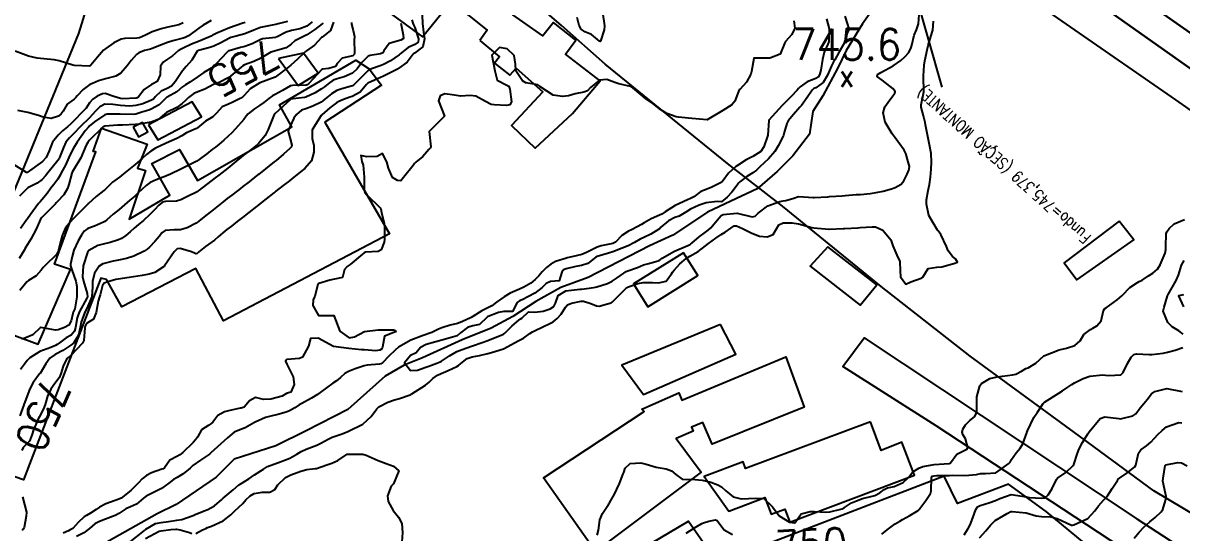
# Model space of a CAD drawing. Header units: metres. Extents: x 318500 to 325275, y 7408834 to 7428799.
# Drawn here: x 322217.8 to 322367.8, y 7422023 to 7422089 of the extents above; entities that cross this region are included whole.
import ezdxf
from ezdxf.enums import TextEntityAlignment as Align

# ---------------------------------------------------------------- set-up
doc = ezdxf.new("R2010")
doc.units = ezdxf.units.M
doc.header["$MEASUREMENT"] = 0
doc.linetypes.add('CONTINUO', pattern=[0])
for name, color, linetype in [('Cotas', 45, 'Continuous'), ('Curvas de Nivel 1m', 11, 'Continuous'), ('Curvas de Nivel 5m', 15, 'Continuous'), ('Divisas', 45, 'Continuous'), ('Edificações', 30, 'Continuous'), ('Hidrografia', 140, 'Continuous'), ('Linha Férrea', 20, 'Continuous'), ('Pontos Cotados', 45, 'Continuous'), ('TEXTO', 45, 'Continuous'), ('Vias Primárias', 230, 'Continuous')]:
    doc.layers.add(name, color=color, linetype=linetype)
doc.styles.add('ROMANS', font='romans', dxfattribs={"height": 0.2})
doc.styles.add('Style-STANDARD', font='STANDARD.shx')

# ---------------------------------------------------------------- blocks, each defined once
blk = doc.blocks.new('ELVTXT_98')
at = {"layer": 'Pontos Cotados', "linetype": 'Continuous', "style": 'Style-STANDARD'}
for s, height, p in [('745.6', 4, (0, 4)), ('x', 3, (0, 0))]:
    blk.add_text(s, height=height, dxfattribs=at).set_placement(p, align=Align.MIDDLE_CENTER)

msp = doc.modelspace()

# ---------------------------------------------------------------- linework, layer by layer
at = {"layer": 'Curvas de Nivel 1m', "flags": 128}
for points, elevation in [([(322246.51, 7422089.06), (322246.22, 7422088.98), (322244.5, 7422088.4), (322242.87, 7422087.69), (322242.49, 7422087.53), (322242.35, 7422087.46), (322242.12, 7422087.32), (322241, 7422086.82), (322240.48, 7422086.63), (322239.57, 7422086.25), (322238.47, 7422085.74), (322238.21, 7422085.63), (322237.83, 7422085.38), (322237.1, 7422084.74), (322236.44, 7422084.3), (322235.89, 7422083.95), (322235.56, 7422083.41), (322235.52, 7422082.31), (322235.1, 7422081.41), (322234.65, 7422081.18), (322234.4, 7422081.06), (322233.44, 7422080.39), (322232.7, 7422079.45), (322232.51, 7422079.31), (322232.38, 7422079.28), (322230.65, 7422079.2), (322230.38, 7422079.23), (322229.51, 7422079.49), (322228.39, 7422079.89), (322228.04, 7422079.85), (322227.34, 7422079.52), (322226.77, 7422079.13), (322226.37, 7422078.66), (322225.91, 7422077.99), (322225.51, 7422077.54), (322224.34, 7422076.34), (322223.96, 7422075.94), (322223.52, 7422075.57), (322222.88, 7422075.02), (322222.31, 7422074.46), (322221.58, 7422073.59), (322221.13, 7422072.44), (322220.74, 7422071.6), (322220.26, 7422071.06), (322218.28, 7422069.64), (322218.26, 7422069.63), (322218.19, 7422069.64), (322216.26, 7422070.84)], 758), ([(322242.1, 7422089.32), (322241.1, 7422088.74), (322240.5, 7422088.33), (322239.16, 7422087.36), (322238.73, 7422087.12), (322238.49, 7422087.04), (322237.16, 7422086.71), (322236.48, 7422086.47), (322235.7, 7422086.18), (322234.46, 7422085.7), (322234.26, 7422085.63), (322233.47, 7422085.43), (322232.74, 7422085.16), (322232.45, 7422084.93), (322231.76, 7422084.14), (322231.25, 7422083.47), (322230.42, 7422082.52), (322229.77, 7422082.13), (322228.41, 7422081.78), (322227.53, 7422081.51), (322226.74, 7422081.19), (322226.4, 7422081.02), (322225.54, 7422080.4), (322224.75, 7422079.55), (322224.59, 7422079.35), (322224.37, 7422079.16), (322223.46, 7422078.48), (322222.94, 7422077.57), (322222.7, 7422077.22), (322222.34, 7422076.93), (322221.38, 7422076.64), (322220.34, 7422076.82), (322219.77, 7422077.04), (322218.35, 7422077.43), (322217.06, 7422077.65)], 759), ([(322252.01, 7422089.19), (322250.81, 7422088.9), (322250.51, 7422088.83), (322250.01, 7422088.72), (322248.5, 7422088.41), (322247.66, 7422088.09), (322246.49, 7422087.6), (322245.36, 7422087.28), (322244.65, 7422087.12), (322244.49, 7422087.05), (322243.35, 7422086.44), (322242.47, 7422086.02), (322241.96, 7422085.84), (322240.46, 7422085.43), (322240.39, 7422085.41), (322240.31, 7422085.34), (322239.6, 7422084.2), (322238.88, 7422083.36), (322238.42, 7422082.82), (322237.45, 7422081.38), (322236.96, 7422080.83), (322236.4, 7422080.54), (322235.62, 7422080.18), (322234.88, 7422079.42), (322234.63, 7422079.16), (322234.37, 7422079.01), (322233.26, 7422078.55), (322232.36, 7422078.31), (322231.59, 7422078.24), (322230.36, 7422078.31), (322229.4, 7422078.45), (322228.36, 7422078.47), (322227.71, 7422078.16), (322227.11, 7422077.52), (322226.34, 7422076.73), (322225.16, 7422075.55), (322224.32, 7422074.68), (322223.75, 7422074.13), (322223.31, 7422073.57), (322222.97, 7422072.89), (322222.48, 7422071.58), (322222.42, 7422071.43), (322222.27, 7422071.21), (322220.98, 7422069.6), (322220.66, 7422069.19), (322220.24, 7422068.73), (322219.59, 7422068.26), (322218.36, 7422067.64), (322218.27, 7422067.58), (322218.22, 7422067.54), (322217.28, 7422066.58)], 757), ([(322257.96, 7422089.12), (322257.58, 7422088.04), (322256.49, 7422087.18), (322256.42, 7422087.13), (322255.48, 7422086.14), (322254.46, 7422085.4), (322254.32, 7422085.3), (322254.17, 7422085.16), (322253.31, 7422084.3), (322252.44, 7422083.55), (322252.23, 7422083.39), (322252.02, 7422083.19), (322250.42, 7422081.98), (322248.41, 7422081.24), (322247.18, 7422080.47), (322246.39, 7422079.63), (322246.21, 7422079.43), (322245.96, 7422079.27), (322244.92, 7422078.73), (322244.37, 7422078.49), (322243.53, 7422078.14), (322242.79, 7422077.31), (322242.35, 7422076.87), (322241.4, 7422076.27), (322240.33, 7422075.42), (322240.2, 7422075.34), (322238.92, 7422074.77), (322238.32, 7422074.41), (322237.66, 7422074.03), (322236.3, 7422073.44), (322236.27, 7422073.43), (322236.19, 7422073.4), (322234.92, 7422072.79), (322234.28, 7422072.42), (322233.72, 7422071.99), (322233.16, 7422071.44), (322232.26, 7422070.66), (322230.78, 7422069.47), (322230.49, 7422069.23), (322230.24, 7422069.05), (322229.33, 7422068.39), (322228.44, 7422067.5), (322228.33, 7422067.39), (322228.22, 7422067.3), (322227.2, 7422066.52), (322226.19, 7422065.59), (322226.16, 7422065.56), (322226.14, 7422065.53), (322224.17, 7422063.56), (322223.27, 7422062.45), (322222.88, 7422061.57), (322222.7, 7422061.01), (322222.34, 7422059.58), (322222.29, 7422059.39), (322222.1, 7422059), (322220.63, 7422057.6), (322220.36, 7422057.33), (322220.08, 7422056.98), (322219.43, 7422056.26), (322218.47, 7422055.63), (322218.24, 7422055.46), (322218.05, 7422055.26), (322217.32, 7422054.37)], 754), ([(322268.09, 7422089.41), (322268.23, 7422088.97), (322268.32, 7422088.78), (322268.5, 7422088.42), (322268.99, 7422086.97), (322268.94, 7422086.51), (322268.48, 7422086.2), (322267.63, 7422085.83), (322266.59, 7422085), (322266.53, 7422084.93), (322266.46, 7422084.87), (322265.36, 7422084.1), (322264.44, 7422083.63), (322264, 7422083.47), (322262.87, 7422083.05), (322262.56, 7422082.92), (322262.43, 7422082.84), (322260.69, 7422081.08), (322260.55, 7422080.94), (322260.41, 7422080.87), (322259.02, 7422080.48), (322258.4, 7422080.25), (322257.68, 7422079.82), (322256.83, 7422079.12), (322256.59, 7422078.91), (322256.37, 7422078.76), (322255.29, 7422078.22), (322254.36, 7422077.89), (322253.83, 7422077.7), (322253.16, 7422077.17), (322252.84, 7422076.68), (322252.33, 7422075.66), (322252.13, 7422075.18), (322252.1, 7422074.95), (322252.32, 7422074.19), (322252.58, 7422073.18), (322252.52, 7422072.96), (322252.29, 7422072.73), (322251.47, 7422072), (322250.52, 7422071.21), (322250.27, 7422071.01), (322249.15, 7422070.12), (322248.25, 7422069.4), (322248.16, 7422069.33), (322248.05, 7422069.24), (322247.04, 7422068.45), (322246.23, 7422067.82), (322245.92, 7422067.57), (322245.53, 7422067.27), (322244.79, 7422066.7), (322244.2, 7422066.25), (322243.67, 7422065.83), (322243.02, 7422065.31), (322242.18, 7422064.64), (322241.44, 7422064.06), (322240.52, 7422063.34), (322240.32, 7422063.18), (322240.17, 7422063.08), (322239.02, 7422062.49), (322238.15, 7422062.21), (322237.32, 7422062.21), (322236.15, 7422062.14), (322235.74, 7422061.81), (322235.43, 7422061.41), (322234.84, 7422060.71), (322234.12, 7422059.97), (322233.83, 7422059.71), (322233.43, 7422059.43), (322232.1, 7422058.78), (322231.13, 7422058.49), (322230.1, 7422058.28), (322229.43, 7422058.15), (322228.09, 7422057.81), (322227.61, 7422057.51), (322226.99, 7422056.6), (322226.74, 7422055.52), (322226.74, 7422054.83), (322226.64, 7422053.52), (322226.01, 7422052.03), (322225.75, 7422051.53), (322225.28, 7422050.25), (322225.16, 7422049.54), (322224.95, 7422048.56), (322224.29, 7422047.55), (322223.95, 7422047.25), (322222.92, 7422046.59), (322221.93, 7422046.06), (322221.24, 7422045.59), (322220.68, 7422044.84), (322219.95, 7422043.61), (322219.9, 7422043.54), (322219.07, 7422042.43), (322218.61, 7422041.62), (322217.89, 7422039.67), (322217.88, 7422039.63), (322217.87, 7422039.61), (322217.85, 7422039.55), (322217.35, 7422038.11)], 751), ([(322266.66, 7422089), (322266.97, 7422087.47), (322267.03, 7422086.99), (322266.7, 7422086.79), (322266.49, 7422086.73), (322265.16, 7422086.34), (322264.47, 7422085.38), (322264.37, 7422085.12), (322264.04, 7422085.03), (322262.69, 7422084.81), (322262.45, 7422084.7), (322261.64, 7422083.87), (322261.02, 7422083.07), (322260.42, 7422082.52), (322259.36, 7422082.04), (322258.42, 7422081.78), (322257.93, 7422081.6), (322257.27, 7422081.12), (322256.78, 7422080.74), (322256.4, 7422080.48), (322255.58, 7422079.96), (322254.38, 7422079.39), (322254.2, 7422079.34), (322252.75, 7422079.18), (322252.43, 7422079.13), (322252.38, 7422079.1), (322251.38, 7422078.18), (322250.35, 7422077.23), (322250.33, 7422077.23), (322250.32, 7422077.21), (322250.29, 7422077.15), (322249.5, 7422075.22), (322249.1, 7422074.45), (322248.3, 7422073.45), (322248.2, 7422073.34), (322248.09, 7422073.24), (322247.09, 7422072.45), (322246.28, 7422071.82), (322245.97, 7422071.57), (322245.59, 7422071.27), (322244.26, 7422070.22), (322243.1, 7422069.31), (322242.62, 7422068.94), (322242.24, 7422068.64), (322241.49, 7422068.07), (322240.57, 7422067.34), (322240.37, 7422067.18), (322240.22, 7422067.08), (322239.05, 7422066.51), (322238.2, 7422066.09), (322237.63, 7422065.94), (322236.2, 7422065.88), (322235.82, 7422065.78), (322235.35, 7422065.41), (322234.78, 7422064.82), (322234.18, 7422064.2), (322233.36, 7422063.43), (322232.72, 7422062.89), (322232.15, 7422062.41), (322231.63, 7422061.97), (322231.05, 7422061.47), (322230.52, 7422061.09), (322230.13, 7422060.91), (322229.05, 7422060.57), (322228.12, 7422060.37), (322227.45, 7422060.18), (322226.28, 7422059.53), (322226.11, 7422059.28), (322225.55, 7422057.54), (322225.47, 7422056.14), (322225.59, 7422055.54), (322226.04, 7422053.96), (322226.09, 7422053.53), (322226.03, 7422053.34), (322225.03, 7422051.54), (322224.75, 7422050.79), (322224.55, 7422049.55), (322224.43, 7422049.1), (322223.97, 7422048.57), (322223.32, 7422048.21), (322222.47, 7422047.57), (322222.17, 7422047.36), (322221.95, 7422047.24), (322221.33, 7422046.98), (322219.94, 7422046.46), (322218.61, 7422045.63), (322218.27, 7422045.29), (322217.92, 7422044.8), (322217.42, 7422044.13)], 752), ([(322255.19, 7422089.15), (322254.5, 7422088.6), (322253.59, 7422088.26), (322252.5, 7422088.04), (322251.85, 7422087.84), (322250.65, 7422087.21), (322250.55, 7422087.15), (322250.49, 7422087.13), (322248.78, 7422086.94), (322248.48, 7422086.84), (322247.42, 7422086.31), (322246.47, 7422085.98), (322245.9, 7422085.83), (322244.46, 7422085.41), (322244.38, 7422085.38), (322244.25, 7422085.29), (322243.38, 7422084.37), (322242.43, 7422083.32), (322241.17, 7422082.59), (322240.42, 7422082.09), (322239.35, 7422081.36), (322238.77, 7422081), (322238.4, 7422080.72), (322237.67, 7422080.1), (322236.41, 7422079.4), (322236.39, 7422079.39), (322235.38, 7422078.4), (322234.36, 7422077.84), (322234.05, 7422077.73), (322233.12, 7422077.44), (322232.35, 7422077.21), (322232.06, 7422077.17), (322230.35, 7422077.18), (322228.64, 7422077.2), (322228.35, 7422077.12), (322227.01, 7422076.2), (322226.33, 7422075.65), (322226.21, 7422075.53), (322225.8, 7422075.02), (322224.76, 7422073.55), (322224.29, 7422072.79), (322223.87, 7422071.98), (322223.69, 7422071.57), (322223.24, 7422070.59), (322222.69, 7422069.58), (322222.54, 7422069.28), (322222.24, 7422068.79), (322221.74, 7422068.08), (322221.37, 7422067.59), (322220.88, 7422066.93), (322220.2, 7422066.1), (322219.95, 7422065.85), (322219.74, 7422065.62), (322218.73, 7422064.19), (322218.33, 7422063.64), (322218.26, 7422063.55), (322218.17, 7422063.4), (322217.43, 7422062.37)], 756), ([(322260.31, 7422089.08), (322260.27, 7422088.85), (322260.5, 7422088.03), (322260.66, 7422087.25), (322260.66, 7422087.08), (322260.65, 7422086.92), (322260.7, 7422085.08), (322260.63, 7422084.91), (322260.46, 7422084.77), (322259.09, 7422084.46), (322258.44, 7422083.74), (322258.2, 7422083.35), (322257.35, 7422083.12), (322256.53, 7422083.03), (322256.43, 7422082.98), (322254.78, 7422081.15), (322254.57, 7422081), (322254.41, 7422080.95), (322252.67, 7422080.91), (322252.41, 7422080.85), (322251.34, 7422080.26), (322250.39, 7422079.73), (322250.05, 7422079.55), (322249.59, 7422079.22), (322248.92, 7422078.69), (322248.37, 7422078.32), (322247.71, 7422077.9), (322246.91, 7422077.25), (322246.65, 7422076.95), (322246.34, 7422076.52), (322245.28, 7422075.28), (322244.81, 7422074.79), (322244.32, 7422074.33), (322243.77, 7422073.84), (322243.14, 7422073.31), (322242.67, 7422072.94), (322242.29, 7422072.65), (322241.54, 7422072.07), (322240.58, 7422071.34), (322240.4, 7422071.2), (322240.27, 7422071.11), (322239.76, 7422070.85), (322238.26, 7422070.1), (322236.75, 7422069.39), (322236.41, 7422069.23), (322236.25, 7422069.16), (322234.98, 7422068.67), (322234.23, 7422068.33), (322233.7, 7422067.95), (322233.15, 7422067.44), (322232.67, 7422066.99), (322232.21, 7422066.58), (322231.6, 7422066.06), (322230.9, 7422065.47), (322230.18, 7422064.86), (322229.44, 7422064.22), (322228.6, 7422063.5), (322228.35, 7422063.31), (322228.17, 7422063.2), (322226.99, 7422062.69), (322226.15, 7422062.39), (322225.65, 7422062.04), (322225.31, 7422061.54), (322224.9, 7422060.78), (322224.34, 7422059.56), (322224.1, 7422058.75), (322223.88, 7422057.78), (322223.88, 7422057.56), (322224.08, 7422057.03), (322224.6, 7422055.55), (322224.73, 7422054.87), (322224.7, 7422053.55), (322224.44, 7422051.98), (322224.26, 7422051.56), (322224.2, 7422051.37), (322223.99, 7422050.43), (322223.7, 7422049.85), (322223.14, 7422049.57), (322222.29, 7422049.27), (322221.97, 7422049.21), (322220.05, 7422049.54), (322219.98, 7422049.51), (322219, 7422048.59), (322217.96, 7422048.19), (322217.56, 7422048.04)], 753), ([(322317.57, 7422089.28), (322317.72, 7422088.32), (322317.32, 7422087.51), (322316.49, 7422086.62), (322316.4, 7422086.42), (322316.38, 7422086.33), (322315.83, 7422084.98), (322314.46, 7422084.43), (322314.39, 7422084.43), (322312.46, 7422084.47), (322312.41, 7422084.44), (322312.39, 7422084.39), (322312.12, 7422082.72), (322312.02, 7422082.39), (322311.46, 7422081.36), (322310.57, 7422080.41), (322310.49, 7422080.33), (322310.41, 7422080.12), (322309.93, 7422078.88), (322309.55, 7422078.42), (322308.37, 7422077.66), (322306.36, 7422076.47), (322304.36, 7422076.62), (322302.65, 7422076.8), (322302.36, 7422076.87), (322301.13, 7422077.3), (322300.37, 7422077.77), (322299.32, 7422078.56), (322298.39, 7422079.21), (322296.71, 7422080.6), (322296.55, 7422080.74), (322296.41, 7422080.8), (322294.92, 7422081.13), (322294.42, 7422081.3), (322293.37, 7422081.69), (322292.42, 7422081.61), (322291.26, 7422080.67), (322290.85, 7422080.23), (322290.4, 7422080.04), (322289.28, 7422079.81), (322288.39, 7422079.59), (322287.64, 7422079.47), (322286.39, 7422079.65), (322284.68, 7422080.76), (322284.55, 7422080.89), (322284.41, 7422080.98), (322282.88, 7422081.25), (322282.42, 7422081.5), (322281.57, 7422082.8), (322281.55, 7422083.69), (322281.34, 7422084.8), (322280.47, 7422085.68), (322279.47, 7422085.83), (322278.46, 7422084.84), (322278.86, 7422082.83), (322279.17, 7422081.59), (322280.41, 7422080.96), (322280.67, 7422080.81), (322280.78, 7422080.43), (322281.02, 7422078.8), (322280.79, 7422078.39), (322280.37, 7422078.31), (322278.79, 7422078.42), (322278.37, 7422078.46), (322277.63, 7422078.85), (322276.39, 7422079.52), (322275.64, 7422079.63), (322274.39, 7422079.54), (322273.62, 7422079.67), (322272.39, 7422079.85), (322271.77, 7422079.55), (322271.56, 7422078.93), (322272.35, 7422076.92), (322270.33, 7422074.95), (322270.55, 7422072.95), (322270.46, 7422072.79), (322270.29, 7422072.6), (322269.54, 7422071.7), (322268.62, 7422070.97), (322268.44, 7422070.79), (322268.27, 7422070.53), (322267.04, 7422068.99), (322266.69, 7422068.55), (322266.24, 7422068.6), (322265.6, 7422069.01), (322265.1, 7422070.18), (322264.86, 7422071.01), (322264.29, 7422072.1), (322263.61, 7422071.7), (322262.28, 7422071.68), (322261.48, 7422071.86), (322261.65, 7422071.06), (322261.82, 7422070.61), (322261.95, 7422069.05), (322261.92, 7422067.35), (322262.03, 7422067.05), (322262.22, 7422066.81), (322264.03, 7422065.02), (322264.09, 7422064.92), (322264.18, 7422064.44), (322264.54, 7422063.02), (322264.58, 7422062.6), (322264.58, 7422061.02), (322264.54, 7422060.61), (322264.12, 7422059.6), (322263.75, 7422059.39), (322262.11, 7422059.31), (322261.92, 7422059.24), (322261.73, 7422059.06), (322260.1, 7422057.7), (322259.72, 7422057.46), (322259.39, 7422057.09), (322259.12, 7422056.04), (322258.07, 7422055.82), (322257.5, 7422055.68), (322256.06, 7422055.27), (322255.96, 7422055.23), (322255.92, 7422055.13), (322255.54, 7422053.63), (322255.32, 7422053.14), (322255.29, 7422052.41), (322256.01, 7422051.13), (322258.01, 7422051.1), (322258.76, 7422049.09), (322259.97, 7422048.22), (322260.69, 7422048.35), (322261.98, 7422049.05), (322263.76, 7422049.25), (322263.98, 7422049.25), (322265.72, 7422049.26), (322265.98, 7422049.18), (322266.02, 7422049), (322265.98, 7422048.98), (322264.56, 7422048.43), (322264.3, 7422047.02), (322264.19, 7422046.77), (322263.95, 7422046.61), (322263.45, 7422046.53), (322261.95, 7422046.66), (322261.57, 7422046.68), (322259.95, 7422046.85), (322257.95, 7422047.1), (322255.97, 7422048.16), (322254.98, 7422048.13), (322254.71, 7422047.15), (322253.94, 7422045.72), (322253.56, 7422045.53), (322251.93, 7422045.42), (322251.73, 7422045.18), (322251.92, 7422044.79), (322252.72, 7422043.17), (322252.87, 7422042.19), (322252.43, 7422041.17), (322252.01, 7422041.04), (322251.87, 7422040.99), (322251.33, 7422040.66), (322249.86, 7422040.26), (322248.89, 7422040.25), (322247.86, 7422040.51), (322247.06, 7422040.04), (322246.39, 7422039.25), (322245.99, 7422039.12), (322245.85, 7422039.09), (322244.35, 7422038.78), (322243.84, 7422038.63), (322242.98, 7422038.15), (322242.33, 7422037.31), (322242.07, 7422037.07), (322241.81, 7422036.91), (322240.85, 7422036.29), (322240.33, 7422035.33), (322240.1, 7422035.02), (322239.78, 7422034.67), (322238.45, 7422033.36), (322238.06, 7422033.07), (322237.76, 7422032.89), (322236.78, 7422032.36), (322236.07, 7422031.4), (322235.88, 7422031.25), (322235.74, 7422031.2), (322234.4, 7422030.75), (322233.72, 7422030.37), (322233.19, 7422029.95), (322232.7, 7422029.44), (322231.7, 7422028.43), (322230.44, 7422027.46), (322229.93, 7422027.23), (322229.69, 7422027.14), (322228.46, 7422026.71), (322227.67, 7422026.29), (322227.2, 7422025.98), (322226.47, 7422025.52), (322225.96, 7422025.22), (322225.65, 7422025.01), (322224.88, 7422024.3), (322224.18, 7422023.54), (322223.85, 7422023.33), (322223.63, 7422023.22), (322222.96, 7422022.9)], 749), ([(322321.82, 7422089.56), (322322.16, 7422088.26), (322322.12, 7422086.63), (322322, 7422086.26), (322321.53, 7422085.21), (322321.28, 7422084.27), (322321.07, 7422082.9), (322320.9, 7422082.27), (322320.73, 7422081.98), (322320.43, 7422081.81), (322319.33, 7422081.39), (322318.42, 7422080.72), (322318.2, 7422080.52), (322318, 7422080.31), (322317.24, 7422079.48), (322316.38, 7422078.63), (322316.23, 7422078.49), (322316.07, 7422078.33), (322314.36, 7422076.42), (322314.33, 7422076.36), (322314.21, 7422074.48), (322314.19, 7422074.36), (322313.71, 7422072.97), (322313.29, 7422072.38), (322312.29, 7422071.73), (322311.39, 7422071.3), (322310.28, 7422070.56), (322310.09, 7422070.41), (322309.14, 7422069.56), (322308.3, 7422068.44), (322308.27, 7422068.42), (322308.25, 7422068.39), (322306.98, 7422067.72), (322306.23, 7422067.43), (322305.54, 7422067.17), (322304.62, 7422066.49), (322304.36, 7422066.35), (322304.22, 7422066.29), (322303.83, 7422066.11), (322302.21, 7422065.37), (322300.9, 7422064.54), (322300.48, 7422064.26), (322300.19, 7422064.11), (322299.12, 7422063.62), (322298.18, 7422063.1), (322297.84, 7422062.91), (322297.27, 7422062.58), (322296.54, 7422062.22), (322296.16, 7422062.04), (322295.3, 7422061.47), (322294.47, 7422060.63), (322294.14, 7422060.45), (322292.64, 7422060.14), (322292.13, 7422059.97), (322290.74, 7422059.28), (322290.12, 7422059.03), (322288.81, 7422058.7), (322288.24, 7422058.58), (322288.12, 7422058.56), (322286.73, 7422058.11), (322286.11, 7422057.77), (322285.53, 7422057.31), (322285, 7422056.75), (322284.57, 7422056.27), (322284.07, 7422055.76), (322283.54, 7422055.3), (322282.63, 7422054.78), (322282.06, 7422054.52), (322280.86, 7422054), (322280.05, 7422053.54), (322279.09, 7422052.82), (322278.48, 7422052.38), (322278.03, 7422052.15), (322277.17, 7422051.7), (322276.01, 7422050.97), (322275.81, 7422050.86), (322274.6, 7422050.28), (322274, 7422050.06), (322273.06, 7422049.84), (322271.99, 7422049.53), (322271.56, 7422049.35), (322270.7, 7422048.93), (322270.19, 7422048.73), (322269.98, 7422048.66), (322269.56, 7422048.53), (322267.97, 7422047.93), (322266.39, 7422046.99), (322265.95, 7422046.63), (322265.12, 7422045.83), (322264.33, 7422045.02), (322264.11, 7422044.84), (322263.93, 7422044.79), (322262.31, 7422044.66), (322261.92, 7422044.58), (322260.78, 7422044.21), (322259.91, 7422043.86), (322259.41, 7422043.58), (322258.85, 7422043.09), (322258.33, 7422042.66), (322257.89, 7422042.34), (322256.23, 7422041.12), (322255.87, 7422040.87), (322255.13, 7422040.41), (322253.86, 7422039.7), (322253.5, 7422039.52), (322252.97, 7422039.17), (322252.27, 7422038.75), (322251.84, 7422038.59), (322250.76, 7422038.27), (322249.83, 7422038.07), (322249.15, 7422037.9), (322247.82, 7422037.31), (322247.77, 7422037.29), (322247.71, 7422037.24), (322246.52, 7422036.54), (322245.81, 7422036.28), (322245.08, 7422035.99), (322244.22, 7422035.28), (322243.79, 7422034.87), (322242.07, 7422033.32), (322241.91, 7422033.17), (322241.77, 7422033.07), (322240.72, 7422032.36), (322239.74, 7422031.66), (322239.57, 7422031.52), (322239.38, 7422031.35), (322238.49, 7422030.6), (322237.72, 7422030.13), (322237.25, 7422029.85), (322236.65, 7422029.39), (322235.7, 7422028.72), (322234.84, 7422028.27), (322233.69, 7422027.69), (322233.35, 7422027.43), (322232.44, 7422026.68), (322231.67, 7422026.31), (322231.06, 7422026.06), (322230.15, 7422025.47), (322229.85, 7422025.27), (322229.66, 7422025.19), (322228.42, 7422024.71), (322227.64, 7422024.43), (322227.03, 7422024.11), (322226.37, 7422023.52), (322225.62, 7422022.97), (322224.68, 7422022.48)], 748), ([(322231.61, 7422021.81), (322233.46, 7422023.26), (322233.63, 7422023.39), (322233.67, 7422023.42), (322234.9, 7422024.15), (322235.64, 7422024.3), (322236.61, 7422024.42), (322237.65, 7422024.6), (322238.31, 7422024.7), (322239.66, 7422025.17), (322239.78, 7422025.22), (322240.06, 7422025.34), (322241.2, 7422025.79), (322241.67, 7422025.97), (322242.54, 7422026.44), (322243.51, 7422027.29), (322243.69, 7422027.46), (322244.96, 7422028.53), (322245.71, 7422029.16), (322245.77, 7422029.2), (322245.85, 7422029.26), (322247.01, 7422029.96), (322247.73, 7422030.45), (322248.88, 7422031.22), (322249.42, 7422031.54), (322249.75, 7422031.69), (322250.85, 7422032.09), (322251.76, 7422032.4), (322252.3, 7422032.63), (322253.22, 7422033.17), (322253.56, 7422033.38), (322253.77, 7422033.49), (322254.44, 7422033.81), (322255.79, 7422034.32), (322256.34, 7422034.57), (322257.27, 7422035.11), (322257.8, 7422035.35), (322259.09, 7422035.8), (322259.81, 7422036.1), (322261.77, 7422037.05), (322261.8, 7422037.07), (322261.82, 7422037.08), (322262.85, 7422038.02), (322263.58, 7422039.02), (322263.71, 7422039.16), (322263.85, 7422039.26), (322265, 7422039.87), (322265.87, 7422040.2), (322266.5, 7422040.36), (322267.88, 7422040.83), (322267.96, 7422040.88), (322268.09, 7422040.97), (322269.89, 7422042.07), (322270.37, 7422042.46), (322270.84, 7422042.93), (322271.43, 7422043.4), (322271.91, 7422043.61), (322272.82, 7422044), (322273.92, 7422044.51), (322274.17, 7422044.65), (322274.44, 7422044.88), (322275.27, 7422045.54), (322275.94, 7422045.77), (322276.85, 7422045.95), (322277.95, 7422046.21), (322278.44, 7422046.34), (322279.96, 7422046.79), (322279.98, 7422046.79), (322280, 7422046.81), (322281.97, 7422047.86), (322282.57, 7422048.18), (322283.39, 7422048.77), (322283.73, 7422049.01), (322283.99, 7422049.14), (322285.08, 7422049.65), (322286, 7422050.07), (322286.43, 7422050.3), (322286.92, 7422050.72), (322287.44, 7422051.3), (322288.03, 7422052.21), (322288.25, 7422052.49), (322288.79, 7422052.7), (322290.04, 7422052.99), (322290.35, 7422052.99), (322291.3, 7422052.66), (322292.04, 7422052.37), (322292.35, 7422052.34), (322293.46, 7422052.64), (322293.91, 7422052.76), (322294.04, 7422052.83), (322295.82, 7422054.6), (322295.95, 7422054.71), (322296.06, 7422054.77), (322297.39, 7422055.26), (322298.07, 7422055.4), (322299.26, 7422055.37), (322300.07, 7422055.34), (322301.04, 7422055.57), (322301.75, 7422056.53), (322301.88, 7422056.74), (322302.1, 7422056.98), (322302.83, 7422057.79), (322303.62, 7422058.5), (322304.12, 7422058.79), (322305.21, 7422059.4), (322306.14, 7422060.13), (322306.55, 7422060.46), (322307.47, 7422061.13), (322308.16, 7422061.59), (322308.69, 7422061.91), (322309.41, 7422062.42), (322309.87, 7422062.72), (322310.17, 7422062.72), (322310.93, 7422062.4), (322312.16, 7422061.79), (322313.13, 7422061.4), (322314.15, 7422061.31), (322314.89, 7422061.62), (322315.33, 7422062.34), (322315.65, 7422062.87), (322316.18, 7422063.11), (322317.38, 7422063.13), (322318.18, 7422062.99), (322319.93, 7422062.53), (322320.17, 7422062.48), (322322.13, 7422062.29), (322322.17, 7422062.29), (322324.01, 7422062.39), (322324.17, 7422062.4), (322325.89, 7422062.49), (322326.17, 7422062.5), (322327.74, 7422062.62), (322328.18, 7422062.58), (322329.12, 7422062.16), (322330.15, 7422060.9), (322330.41, 7422060.15), (322330.91, 7422058.92), (322331.32, 7422058.13), (322331.34, 7422056.89), (322331.38, 7422056.13), (322332.08, 7422055.19), (322332.73, 7422055.46), (322334.09, 7422055.96), (322334.18, 7422056), (322334.27, 7422056.09), (322334.99, 7422057.19), (322336.11, 7422057.37), (322336.74, 7422057.43), (322338.12, 7422057.79), (322338.32, 7422057.83), (322338.77, 7422058.03), (322338.53, 7422058.44), (322338.13, 7422058.74), (322337.57, 7422059.48), (322337.36, 7422060.05), (322336.63, 7422061.59), (322336.26, 7422062.07), (322336.17, 7422062.18), (322335.08, 7422064.08), (322334.76, 7422065.54), (322334.78, 7422066.08), (322335, 7422067.32), (322335.15, 7422068.08), (322335.29, 7422069.05), (322335.37, 7422070.08), (322335.41, 7422070.96), (322335.36, 7422072.08), (322335.16, 7422073.24), (322334.98, 7422074.08), (322334.63, 7422075.82), (322334.59, 7422076.1), (322334.56, 7422076.29), (322334.37, 7422076.96), (322334.06, 7422078.1), (322334.06, 7422078.42), (322334.41, 7422080.1), (322334.37, 7422082.1), (322334.37, 7422082.17), (322334.45, 7422083.56), (322334.54, 7422084.1), (322334.89, 7422085.69), (322334.98, 7422086.09), (322335.34, 7422087.26), (322335.59, 7422088.08), (322335.69, 7422089.24)], 748), ([(322324.19, 7422089.89), (322324.53, 7422088.83), (322324.68, 7422088.39), (322324.7, 7422088.23), (322324.67, 7422088.08), (322324.51, 7422087.68), (322324.15, 7422086.58), (322324.01, 7422086.23), (322323.45, 7422085.27), (322322.89, 7422084.25), (322322.73, 7422083.97), (322322.45, 7422083.47), (322321.95, 7422082.26), (322321.4, 7422081.3), (322320.42, 7422080.62), (322320.18, 7422080.51), (322319.95, 7422080.29), (322319.33, 7422079.37), (322318.56, 7422078.31), (322318.38, 7422078.09), (322317.54, 7422077.15), (322316.86, 7422076.33), (322316.68, 7422076), (322316.34, 7422074.84), (322316.23, 7422074.44), (322316.18, 7422074.33), (322315.55, 7422073.11), (322315.12, 7422072.35), (322314.29, 7422071.39), (322313.19, 7422070.38), (322312.74, 7422069.92), (322312.27, 7422069.58), (322311.51, 7422069.14), (322310.57, 7422068.41), (322310.41, 7422068.24), (322310.24, 7422067.98), (322309.56, 7422067.09), (322308.94, 7422066.43), (322308.21, 7422065.86), (322307.66, 7422065.89), (322306.21, 7422065.71), (322305.3, 7422065.39), (322304.2, 7422064.87), (322303.59, 7422064.5), (322302.72, 7422063.99), (322302.19, 7422063.8), (322301.33, 7422063.38), (322300.37, 7422062.55), (322300.27, 7422062.44), (322300.17, 7422062.36), (322299.07, 7422061.65), (322298.15, 7422061.22), (322297.7, 7422061.02), (322296.96, 7422060.59), (322296.14, 7422060.15), (322295.35, 7422059.83), (322294.13, 7422059.34), (322293.59, 7422059.17), (322292.12, 7422058.75), (322291.95, 7422058.65), (322290.92, 7422057.86), (322290.1, 7422057.6), (322289.33, 7422057.46), (322288.1, 7422057.18), (322287.76, 7422057.05), (322287.54, 7422056.72), (322287.19, 7422055.61), (322286.07, 7422055.5), (322285.52, 7422055.28), (322285, 7422054.75), (322284.05, 7422053.99), (322282.41, 7422053.15), (322282.04, 7422053), (322281.9, 7422052.94), (322281.74, 7422052.79), (322281.16, 7422051.65), (322280.02, 7422051.63), (322279.35, 7422051.49), (322278.01, 7422050.98), (322277.91, 7422050.94), (322277.81, 7422050.84), (322276.89, 7422049.95), (322275.99, 7422049.77), (322275.3, 7422049.56), (322274.42, 7422048.88), (322273.98, 7422048.46), (322273.38, 7422048.31), (322271.97, 7422047.93), (322271.2, 7422047.69), (322269.96, 7422047.35), (322269.22, 7422046.95), (322268.65, 7422046.26), (322267.94, 7422045.93), (322267.14, 7422044.98), (322267.92, 7422043.99), (322268.86, 7422044.01), (322269.92, 7422044.43), (322270.29, 7422044.57), (322271.33, 7422044.93), (322271.77, 7422045.09), (322271.93, 7422045.18), (322272.98, 7422045.87), (322273.95, 7422046.43), (322274.27, 7422046.57), (322275.1, 7422046.87), (322275.96, 7422047.17), (322277.21, 7422047.61), (322277.97, 7422047.89), (322279.77, 7422048.6), (322279.98, 7422048.7), (322280.15, 7422048.81), (322281.07, 7422049.72), (322282.01, 7422050.54), (322282.15, 7422050.63), (322282.35, 7422050.78), (322283.21, 7422051.58), (322284.02, 7422051.55), (322285.1, 7422051.67), (322286.03, 7422051.97), (322286.49, 7422052.27), (322286.71, 7422052.72), (322287.08, 7422053.69), (322288.06, 7422054.31), (322289.88, 7422054.51), (322290.06, 7422054.52), (322291.07, 7422054.66), (322291.91, 7422054.8), (322292.06, 7422054.83), (322293.47, 7422055.24), (322294.07, 7422055.56), (322294.7, 7422056), (322295.57, 7422056.61), (322295.88, 7422056.82), (322296.09, 7422056.89), (322297.34, 7422057.34), (322298.11, 7422057.67), (322298.8, 7422057.87), (322300.12, 7422058.22), (322300.3, 7422058.36), (322300.52, 7422058.54), (322302.13, 7422059.45), (322303.84, 7422060.2), (322304.14, 7422060.32), (322304.25, 7422060.38), (322304.37, 7422060.49), (322305.31, 7422061.32), (322306.16, 7422061.93), (322306.48, 7422062.15), (322306.82, 7422062.46), (322307.45, 7422063.19), (322308.19, 7422064.06), (322308.44, 7422064.19), (322310.2, 7422064.36), (322310.25, 7422064.36), (322312.19, 7422063.91), (322312.58, 7422063.99), (322312.97, 7422064.38), (322314.21, 7422065.33), (322315.76, 7422065.88), (322316.22, 7422065.95), (322316.55, 7422066), (322317.58, 7422066.32), (322318.04, 7422066.5), (322318.22, 7422066.53), (322320.09, 7422066.41), (322320.22, 7422066.41), (322321.98, 7422066.5), (322322.22, 7422066.51), (322323.83, 7422066.63), (322324.23, 7422066.66), (322325.67, 7422066.77), (322326.23, 7422066.81), (322327.48, 7422066.93), (322328.23, 7422067.04), (322329.17, 7422067.22), (322330.24, 7422067.52), (322330.7, 7422067.68), (322331.49, 7422068.13), (322331.85, 7422068.54), (322332.27, 7422069.42), (322332.47, 7422069.92), (322332.54, 7422070.12), (322332.58, 7422070.41), (322332.29, 7422071.31), (322332.13, 7422071.95), (322332.09, 7422072.12), (322331.88, 7422072.55), (322330.71, 7422074.14), (322330.34, 7422074.64), (322329.42, 7422076.16), (322329.16, 7422077.38), (322329.39, 7422078.16), (322329.79, 7422078.76), (322330.4, 7422079.58), (322330.65, 7422079.91), (322330.7, 7422080.15), (322330.42, 7422080.54), (322329.02, 7422081.58), (322328.44, 7422082.04), (322328.38, 7422082.17), (322328.44, 7422082.34), (322328.86, 7422082.58), (322330.45, 7422083.45), (322331.42, 7422084.14), (322331.98, 7422084.61), (322332.48, 7422085.2), (322332.77, 7422085.83), (322332.86, 7422086.12), (322333.18, 7422087.44), (322333.46, 7422088.11), (322333.73, 7422088.91), (322333.81, 7422090.11)], 747), ([(322292.12, 7422022.64), (322292.3, 7422023.29), (322292.46, 7422024.64), (322292.82, 7422025.48), (322293.56, 7422026.62), (322293.61, 7422026.7), (322293.69, 7422026.84), (322294.35, 7422027.97), (322294.67, 7422028.61), (322294.99, 7422029.34), (322295.49, 7422030.6), (322295.56, 7422030.79), (322295.75, 7422031.35), (322296.39, 7422031.96), (322297.76, 7422032.04), (322298.46, 7422031.86), (322299.75, 7422031.47), (322301.03, 7422031.25), (322301.75, 7422030.97), (322302.31, 7422030.51), (322303.14, 7422029.91), (322303.73, 7422029.86), (322304.32, 7422029.9), (322305.73, 7422029.8), (322306.82, 7422029.54), (322307.73, 7422029.18), (322308.21, 7422028.91), (322308.76, 7422028.42), (322309.71, 7422027.6), (322310.74, 7422027.36), (322311.71, 7422027.4), (322312.63, 7422027.45), (322313.71, 7422027.41), (322314.83, 7422026.34), (322315.67, 7422025.18), (322317.04, 7422024.32), (322317.66, 7422024.27), (322317.76, 7422024.31), (322318.54, 7422025.44), (322319.68, 7422025.73), (322320.24, 7422025.72), (322321.68, 7422025.63), (322322.26, 7422025.66), (322323.69, 7422026.04), (322323.83, 7422026.08), (322324.14, 7422026.22), (322325.07, 7422026.84), (322325.7, 7422027.12), (322326.49, 7422027.41), (322327.71, 7422027.7), (322328.07, 7422027.81), (322328.7, 7422028.16), (322329.29, 7422028.58), (322329.73, 7422028.79), (322330.57, 7422028.98), (322331.73, 7422029.46), (322332.44, 7422030.11), (322333, 7422030.85), (322333.76, 7422031.32), (322334.3, 7422031.54), (322335.77, 7422031.81), (322337.68, 7422031.96), (322337.77, 7422031.97), (322337.89, 7422032.04), (322338.68, 7422033.13), (322339.8, 7422033.69), (322340, 7422033.8), (322340.11, 7422034.01), (322339.81, 7422035.12), (322339.49, 7422035.69), (322339.38, 7422036.02), (322339.46, 7422036.38), (322339.83, 7422036.93), (322340.36, 7422037.49), (322340.99, 7422038), (322341.29, 7422038.56), (322341.28, 7422040), (322341.29, 7422040.59), (322341.68, 7422041.99), (322341.76, 7422042.13), (322341.9, 7422042.3), (322342.95, 7422042.94), (322343.92, 7422043.15), (322344.6, 7422043.27), (322345.92, 7422043.44), (322346.32, 7422043.53), (322347.08, 7422043.92), (322347.62, 7422044.23), (322347.94, 7422044.35), (322348.91, 7422044.94), (322349.96, 7422045.88), (322351.97, 7422046.67), (322352.92, 7422046.89), (322353.97, 7422047.22), (322354.67, 7422047.82), (322355.15, 7422048.65), (322356, 7422049.31), (322356.32, 7422049.49), (322356.82, 7422049.79), (322357.38, 7422050.43), (322357.67, 7422051.78), (322357.84, 7422051.98), (322358.04, 7422052.1), (322359.44, 7422053.15), (322360.06, 7422053.65), (322360.15, 7422053.75), (322361.09, 7422054.72), (322362.09, 7422055.4), (322362.3, 7422055.5), (322362.69, 7422055.71), (322363.54, 7422056.26), (322364.1, 7422056.58), (322364.67, 7422057.13), (322365.02, 7422057.69), (322365.67, 7422059.21), (322365.77, 7422059.68), (322365.77, 7422060.05), (322365.79, 7422061.68), (322365.88, 7422061.97), (322366.18, 7422062.37), (322366.86, 7422062.99), (322368.2, 7422063.55)], 749), ([(322339.65, 7422022.69), (322340.15, 7422023.51), (322340.4, 7422024), (322340.77, 7422024.91), (322341.14, 7422026), (322341.35, 7422026.34), (322341.7, 7422026.5), (322342.84, 7422026.84), (322343.71, 7422027.16), (322344.28, 7422027.39), (322345.72, 7422027.91), (322345.74, 7422027.91), (322347.72, 7422027.6), (322348.08, 7422027.54), (322349.71, 7422027.44), (322350.08, 7422027.51), (322350.53, 7422027.87), (322350.98, 7422028.61), (322351.6, 7422029.85), (322351.75, 7422030.02), (322352.82, 7422030.78), (322353.77, 7422031.67), (322353.86, 7422031.83), (322354.34, 7422033.27), (322354.56, 7422033.82), (322354.97, 7422034.66), (322355.67, 7422035.8), (322355.83, 7422036.03), (322357.26, 7422037.78), (322357.85, 7422037.97), (322359.68, 7422037.75), (322359.85, 7422037.73), (322360.05, 7422037.75), (322361.47, 7422038.11), (322361.86, 7422038.38), (322362.45, 7422039.13), (322362.91, 7422039.7), (322363.33, 7422040.25), (322363.9, 7422040.98), (322364.32, 7422041.27), (322365.91, 7422041.67), (322367.9, 7422041.25)], 751), ([(322341.64, 7422022.3), (322342.43, 7422023.2), (322343.05, 7422023.97), (322343.68, 7422024.55), (322345.23, 7422025.48), (322345.69, 7422025.7), (322345.88, 7422025.74), (322347.69, 7422025.55), (322348.97, 7422025.18), (322349.68, 7422025.06), (322350.82, 7422025.01), (322351.68, 7422024.81), (322353.55, 7422023.95), (322353.67, 7422023.93), (322353.86, 7422024.01), (322355.68, 7422024.8), (322356.57, 7422025.79), (322357.04, 7422026.44), (322357.71, 7422027.2), (322357.99, 7422027.49), (322358.21, 7422027.77), (322358.8, 7422028.69), (322359.51, 7422029.75), (322359.61, 7422029.89), (322359.75, 7422030.04), (322360.73, 7422030.7), (322361.77, 7422031.51), (322361.87, 7422031.72), (322362.22, 7422033.29), (322362.51, 7422033.71), (322363.28, 7422034.23), (322363.82, 7422034.7), (322364.28, 7422035.22), (322364.73, 7422035.68), (322365.28, 7422036.23), (322365.84, 7422036.67), (322367.43, 7422037.23), (322367.85, 7422037.19)], 752), ([(322240.11, 7422022.85), (322241.01, 7422023.33), (322241.42, 7422023.54), (322241.63, 7422023.63), (322242.16, 7422023.84), (322243.65, 7422024.52), (322244.68, 7422025.27), (322245.15, 7422025.78), (322245.68, 7422026.3), (322246.2, 7422026.74), (322246.61, 7422027.25), (322247.17, 7422027.77), (322247.7, 7422028.05), (322248.71, 7422028.23), (322249.71, 7422028.24), (322250.34, 7422028.57), (322250.76, 7422029.19), (322251.73, 7422030.14), (322252.43, 7422030.48), (322253.74, 7422030.96), (322254.49, 7422031.15), (322255.59, 7422031.28), (322255.74, 7422031.31), (322257.11, 7422031.75), (322257.75, 7422031.98), (322258.52, 7422032.33), (322259.6, 7422033.08), (322259.71, 7422033.14), (322259.77, 7422033.16), (322261.67, 7422033.15), (322261.77, 7422033.14), (322262.19, 7422033.04), (322263.76, 7422032.33), (322264.8, 7422031.96), (322265.75, 7422031.59), (322266.41, 7422030.99), (322265.72, 7422029.31), (322265.57, 7422029.15), (322265.45, 7422029), (322264.94, 7422027.77), (322265.05, 7422027.01), (322265.67, 7422025.87), (322266.37, 7422024.99), (322266.82, 7422024.15), (322266.91, 7422022.98), (322266.82, 7422021.79)], 749), ([(322361.65, 7422022.28), (322362.33, 7422023.04), (322362.92, 7422023.7), (322363.68, 7422024.39), (322364.4, 7422024.96), (322365.17, 7422025.68), (322365.36, 7422026), (322365.71, 7422027.15), (322365.82, 7422027.57), (322365.82, 7422027.67), (322365.73, 7422028.04), (322365.38, 7422029.67), (322365.4, 7422030.02), (322365.67, 7422031.67), (322365.71, 7422031.73), (322365.77, 7422031.78), (322367.34, 7422032.08), (322367.78, 7422032.03), (322368.53, 7422031.63)], 753), ([(322233.62, 7422022.22), (322235.38, 7422023.16), (322235.63, 7422023.23), (322236.91, 7422023.38), (322237.56, 7422023.44), (322237.63, 7422023.44), (322238.08, 7422023.36), (322239.29, 7422023.01), (322239.63, 7422022.89)], 749)]:
    msp.add_lwpolyline(points, dxfattribs=dict(at, elevation=elevation))
at = {"layer": 'Curvas de Nivel 5m', "flags": 128}
for points, elevation in [([(322292.8, 7422090.39), (322293.08, 7422088.64), (322293.02, 7422088.13), (322292.54, 7422086.65), (322292.52, 7422086.62), (322292.49, 7422086.61), (322292.4, 7422086.65), (322291.36, 7422087.53), (322290.5, 7422087.86), (322290.04, 7422088.22), (322289.8, 7422088.69), (322289.51, 7422089.71)], 750), ([(322238.51, 7422089.01), (322237.92, 7422088.79), (322236.5, 7422088.47), (322235.66, 7422088.25), (322234.49, 7422087.85), (322233.6, 7422087.43), (322232.84, 7422087.09), (322232.48, 7422087.03), (322230.95, 7422087), (322230.48, 7422086.91), (322229.53, 7422086.44), (322228.46, 7422085.71), (322228.34, 7422085.62), (322228.17, 7422085.5), (322227.38, 7422084.59), (322226.52, 7422083.53), (322226.43, 7422083.47), (322226.31, 7422083.42), (322224.43, 7422083.5), (322224.19, 7422083.56), (322222.44, 7422084.12), (322221.79, 7422084.24), (322220.44, 7422084.37), (322219.6, 7422084.46), (322218.45, 7422084.73), (322216.75, 7422085.36)], 760), ([(322256.63, 7422089), (322256.51, 7422088.88), (322255.53, 7422088.17), (322254.49, 7422087.48), (322253.9, 7422087.17), (322252.97, 7422086.69), (322252.48, 7422086.25), (322251.85, 7422085.81), (322250.46, 7422085.41), (322250.3, 7422085.37), (322249.86, 7422085.22), (322248.98, 7422084.7), (322248.45, 7422084.41), (322247.66, 7422084.03), (322246.43, 7422083.57), (322246.23, 7422083.46), (322246.01, 7422083.27), (322244.42, 7422081.96), (322243.17, 7422081.31), (322242.59, 7422081.14), (322242.41, 7422081.05), (322241.28, 7422080.45), (322240.39, 7422080.09), (322239.87, 7422079.86), (322239.16, 7422079.36), (322238.77, 7422078.97), (322238.37, 7422078.56), (322237.69, 7422078.05), (322236.35, 7422077.42), (322236.32, 7422077.4), (322235.24, 7422076.51), (322234.34, 7422076.18), (322232.8, 7422075.91), (322232.33, 7422075.85), (322230.63, 7422075.77), (322230.33, 7422075.77), (322230.04, 7422075.77), (322228.33, 7422075.63), (322228.07, 7422075.5), (322226.3, 7422073.77), (322226.12, 7422073.53), (322225.94, 7422073.18), (322225.23, 7422071.55), (322224.25, 7422069.9), (322224.13, 7422069.68), (322224.09, 7422069.56), (322223.7, 7422068.09), (322223.51, 7422067.57), (322223.05, 7422066.73), (322222.19, 7422065.86), (322222.06, 7422065.71), (322221.95, 7422065.58), (322220.17, 7422063.83), (322220.02, 7422063.61), (322219.47, 7422062.3), (322219.12, 7422061.63), (322218.77, 7422060.99), (322218.11, 7422059.96), (322218, 7422059.75), (322217.94, 7422059.64), (322217.26, 7422058.48)], 755), ([(322269.45, 7422090.04), (322269.48, 7422088.96), (322269.62, 7422087.84), (322269.74, 7422086.96), (322269.53, 7422085.9), (322268.46, 7422085.09), (322268.38, 7422085.05), (322268.3, 7422084.97), (322267.48, 7422083.95), (322266.43, 7422083.15), (322266.34, 7422083.09), (322266.18, 7422083), (322264.42, 7422082.1), (322263.68, 7422081.78), (322262.41, 7422081.22), (322262.23, 7422081.05), (322261.4, 7422080.06), (322260.39, 7422079.5), (322260.07, 7422079.4), (322259.25, 7422079.09), (322258.65, 7422078.82), (322258.37, 7422078.67), (322257.47, 7422078), (322256.45, 7422077.13), (322256.35, 7422077.03), (322255.19, 7422075.15), (322255.21, 7422074.05), (322255.43, 7422073.14), (322255.42, 7422072.28), (322255.13, 7422071.15), (322254.26, 7422070.16), (322253.7, 7422069.72), (322253.01, 7422069.17), (322252.59, 7422068.84), (322252.24, 7422068.57), (322251.45, 7422067.97), (322250.49, 7422067.21), (322250.34, 7422067.09), (322250.22, 7422066.99), (322249.22, 7422066.21), (322248.19, 7422065.4), (322248.1, 7422065.33), (322247.99, 7422065.24), (322246.98, 7422064.45), (322246.18, 7422063.82), (322245.49, 7422063.27), (322244.76, 7422062.69), (322244.15, 7422062.24), (322243.62, 7422061.83), (322243.02, 7422061.31), (322242.55, 7422060.89), (322242.13, 7422060.59), (322241.39, 7422060.06), (322240.52, 7422059.34), (322240.3, 7422059.15), (322240.11, 7422059.1), (322239.94, 7422059.17), (322239.56, 7422059.35), (322238.12, 7422059.78), (322237.73, 7422059.76), (322237.33, 7422059.38), (322236.09, 7422057.56), (322236.02, 7422057.47), (322235.94, 7422057.4), (322234.81, 7422056.69), (322234.08, 7422056.46), (322233.19, 7422056.31), (322232.07, 7422056.13), (322231.49, 7422056.04), (322230.07, 7422055.82), (322229.78, 7422055.77), (322228.74, 7422055.49), (322228.25, 7422055.3), (322228.05, 7422055.01), (322227.74, 7422053.8), (322227.65, 7422053.51), (322227.49, 7422052.97), (322227.23, 7422051.51), (322226.86, 7422050.65), (322225.99, 7422050.09), (322225.78, 7422049.73), (322225.75, 7422049.53), (322225.61, 7422047.88), (322225.46, 7422047.54), (322223.93, 7422045.95), (322223.71, 7422045.78), (322223.44, 7422045.56), (322222.94, 7422044.54), (322222.65, 7422043.57), (322222.43, 7422043.03), (322221.88, 7422042.32), (322221.36, 7422041.59), (322220.92, 7422040.66), (322220.6, 7422039.6), (322220.42, 7422039.02), (322219.83, 7422037.95), (322219.71, 7422037.72), (322219.67, 7422037.61), (322219.11, 7422036.31), (322218.88, 7422035.62), (322218.57, 7422034.83), (322217.77, 7422034), (322217.58, 7422033.63)], 750), ([(322368, 7422048.71), (322367.46, 7422049.11), (322366.59, 7422049.66), (322366.02, 7422050.2), (322365.4, 7422051.68), (322365.53, 7422052.19), (322366, 7422053.67), (322366.07, 7422053.84), (322367.12, 7422055.65), (322367.42, 7422056.33), (322367.8, 7422057.64), (322368.13, 7422058.24)], 750), ([(322368.07, 7422053.77), (322367.4, 7422053.65), (322368.05, 7422052.25)], 750), ([(322329, 7422022.8), (322329.65, 7422023.36), (322330.71, 7422024.13), (322331.31, 7422024.48), (322331.67, 7422024.68), (322332.59, 7422025.19), (322333.69, 7422025.84), (322333.82, 7422025.96), (322333.91, 7422026.09), (322334.66, 7422027.13), (322335.3, 7422028.07), (322335.39, 7422028.4), (322335.41, 7422030.07), (322335.52, 7422030.3), (322335.74, 7422030.36), (322336.04, 7422030.37), (322337.75, 7422030.4), (322338.14, 7422030.42), (322339.75, 7422030.39), (322341.24, 7422030.51), (322341.76, 7422030.63), (322342.4, 7422030.63), (322343.76, 7422030.74), (322345.45, 7422031.93), (322345.59, 7422032.12), (322345.78, 7422032.45), (322346.39, 7422033.33), (322346.88, 7422033.92), (322347.25, 7422034.48), (322347.76, 7422035.91), (322347.77, 7422035.97), (322347.83, 7422036.19), (322348.65, 7422037.9), (322349.15, 7422038.61), (322349.88, 7422039.7), (322349.95, 7422039.81), (322350.03, 7422039.88), (322351.9, 7422041.04), (322352.39, 7422041.36), (322353.09, 7422041.84), (322353.57, 7422042.17), (322353.92, 7422042.39), (322355.07, 7422042.96), (322355.92, 7422043.25), (322357.59, 7422043.44), (322357.93, 7422043.4), (322358.37, 7422043.32), (322359.93, 7422043.41), (322360.24, 7422043.75), (322360.79, 7422044.89), (322361.28, 7422045.73), (322361.64, 7422046.05), (322361.97, 7422046.13), (322363.59, 7422046.08), (322363.97, 7422046.08), (322365.4, 7422046.24), (322365.97, 7422046.36), (322366.99, 7422046.64), (322367.98, 7422046.98)], 750), ([(322217.69, 7422027.63), (322218.21, 7422025.62), (322218.16, 7422025.12), (322217.9, 7422023.63), (322217.79, 7422023.46), (322217.63, 7422023.26)], 750), ([(322303.64, 7422022.91), (322304.93, 7422023.75), (322305.66, 7422024.15), (322305.88, 7422024.24), (322306.58, 7422024.45), (322307.45, 7422024.65), (322307.66, 7422024.57), (322307.76, 7422024.44), (322308.58, 7422023.36), (322309.64, 7422022.73)], 750)]:
    msp.add_lwpolyline(points, dxfattribs=dict(at, elevation=elevation))
at = {"layer": 'Divisas'}
msp.add_lwpolyline([(322379.63, 7422018.52), (322370.07, 7422024.89), (322364.2, 7422028.42), (322355.71, 7422034.66), (322340.41, 7422045.86), (322328.89, 7422054.88), (322316.13, 7422065.29), (322309, 7422070.81), (322293.13, 7422083.69), (322287.49, 7422088.69), (322267.05, 7422106.27), (322259.9, 7422112.7), (322280.64, 7422133.38), (322257.89, 7422148.63), (322241, 7422163.76), (322227.14, 7422181.34), (322210.62, 7422200.76)], dxfattribs=at)
at = {"layer": 'Edificações'}
for points in [[(322276.9, 7422086.76), (322279.46, 7422084.63), (322278.8, 7422083.8), (322280.78, 7422082.24), (322281.6, 7422083.15), (322285.06, 7422080.1), (322281.03, 7422075.73), (322284.07, 7422072.77), (322288.93, 7422077.3), (322292.48, 7422081.5), (322288.03, 7422084.96), (322289.35, 7422086.77), (322286.47, 7422089.08), (322285.07, 7422087.35), (322281.19, 7422090.07), (322281.85, 7422091.06), (322271.96, 7422097.99), (322272.54, 7422098.65), (322270.48, 7422100.3), (322263.39, 7422091.65), (322269.49, 7422087.2), (322273.2, 7422091.81), (322277.88, 7422088.09)], [(322250.84, 7422084.4), (322253.39, 7422080.9), (322255.99, 7422082.49), (322254.08, 7422085.09)], [(322233.99, 7422075.82), (322235.21, 7422073.85), (322240.86, 7422076.83), (322239.64, 7422078.8)], [(322232, 7422075.53), (322232.7, 7422074.26), (322233.9, 7422074.89), (322233.24, 7422076.13)], [(322359.74, 7422063.34), (322352.58, 7422057.95), (322354.23, 7422055.75), (322361.61, 7422060.92)], [(322303.28, 7422059.25), (322296.82, 7422055.2), (322298.69, 7422052.23), (322305.15, 7422056.28)], [(322322, 7422060.01), (322319.7, 7422057.5), (322326.16, 7422052.47), (322328.35, 7422055.09)], [(322308.09, 7422049.94), (322295.29, 7422044.69), (322298.13, 7422040.87), (322310.06, 7422046.11)], [(322327.5, 7422037.34), (322311.34, 7422031.29), (322311.01, 7422032.16), (322305.97, 7422030.27), (322309.15, 7422025.76), (322313.84, 7422027.54), (322314.66, 7422025.37), (322316.43, 7422026.03), (322317.06, 7422024.34), (322333.21, 7422030.44), (322331.59, 7422034.72), (322328.91, 7422033.64)]]:
    msp.add_lwpolyline(points, close=True, dxfattribs=at)
for points in [[(322214.53, 7422049.31), (322219.71, 7422047.39), (322223.89, 7422057.07), (322221.81, 7422057.76), (322227.16, 7422072.3), (322226.83, 7422072.38), (322227.91, 7422075.39), (322233.84, 7422073.3), (322232.59, 7422070.21), (322233.59, 7422069.88), (322231.5, 7422063.61), (322236.76, 7422066.7), (322234.43, 7422070.79), (322238.02, 7422072.63), (322240.36, 7422068.62), (322252.56, 7422075.56), (322250.97, 7422078.4), (322260.84, 7422084.17), (322262.59, 7422083.08), (322264.19, 7422080.95), (322256.84, 7422076.15), (322265.21, 7422061.7), (322243.73, 7422050.42), (322240.15, 7422057.22), (322230.53, 7422052.25), (322228.57, 7422055.79), (322227.82, 7422055.95), (322217.82, 7422029.83), (322213.55, 7422031.29)], [(322291.89, 7422020.56), (322285.16, 7422030.08), (322298.21, 7422038.69), (322297.9, 7422039), (322302.67, 7422041.08), (322303.09, 7422040.15), (322316.55, 7422045.74), (322318.94, 7422039.22), (322307.02, 7422034.46), (322305.78, 7422037.25), (322304.33, 7422036.63), (322304.54, 7422036.11), (322302.36, 7422035.18), (322305.58, 7422030.82), (322292.63, 7422021.09)], [(322327.45, 7422000), (322332.89, 7421992.78), (322352.68, 7422000), (322359.3, 7422002.31), (322358.2, 7422004.52), (322365.35, 7422007.34), (322364.17, 7422010.34), (322367.47, 7422011.68), (322364.85, 7422017.72), (322361.12, 7422016.61), (322354.52, 7422014.04), (322358.19, 7422019.17), (322350.26, 7422025.73), (322345.38, 7422029.28), (322338.79, 7422026.74), (322337.06, 7422030.29), (322312.78, 7422020.96), (322317.56, 7422013.43), (322323.95, 7422015.77), (322325.58, 7422012.83), (322322.84, 7422010.9), (322324.87, 7422007.86), (322323.14, 7422006.74), (322327.45, 7422000)], [(322294.19, 7422018.69), (322303.92, 7422024.49), (322307.03, 7422020.04)]]:
    msp.add_lwpolyline(points, dxfattribs=at)
at = {"layer": 'Hidrografia'}
msp.add_lwpolyline([(322327.56, 7422090.39), (322326.48, 7422088.89), (322324.34, 7422085.46), (322323.27, 7422083.21), (322321.33, 7422079.56), (322320.05, 7422077.53), (322319.61, 7422074.6), (322317.47, 7422071.81), (322315.43, 7422069.77), (322312.85, 7422067.52), (322309.42, 7422065.91), (322306.42, 7422064.52), (322301.91, 7422061.52), (322298.91, 7422060.12), (322290.94, 7422056.02), (322287.4, 7422054.74), (322284.18, 7422052.91), (322281.18, 7422050.98), (322278.39, 7422049.48), (322274.63, 7422047.98), (322269.48, 7422045.62), (322267.12, 7422044.66), (322264.66, 7422043.26), (322259.8, 7422038.95), (322254.44, 7422036.16), (322250.47, 7422034.23), (322245.11, 7422032.52), (322242.75, 7422030.16), (322237.6, 7422026.62), (322235.13, 7422025.44), (322223.08, 7422018.66)], dxfattribs=at)
at = {"layer": 'Linha Férrea'}
for points in [[(322143.83, 7422393.25, 0.177055), (322348.62, 7422102.06), (322434.81, 7422041.15, -0.110991), (322629.99, 7421830.68), (322682.61, 7421743.6), (322746.77, 7421641.59), (322762.26, 7421616.03), (322784.09, 7421580.6, 0.089131), (322895.41, 7421449.13), (322994.74, 7421367.34, -0.08158), (323134.17, 7421212.84), (323192.5, 7421114.16, 0.09806), (323348.12, 7420944.92), (323507.93, 7420825.98), (323699.62, 7420681.7), (323733.07, 7420655.67, -0.104587), (323843.71, 7420529.86, -0.339852), (323771.4, 7420065.59)], [(323771.4, 7420065.59, 0.339852), (323843.71, 7420529.86, 0.104587), (323733.07, 7420655.67), (323699.62, 7420681.7), (323507.93, 7420825.98), (323348.12, 7420944.92, -0.09806), (323192.5, 7421114.16), (323134.17, 7421212.84, 0.08158), (322994.74, 7421367.34), (322895.41, 7421449.13, -0.089131), (322784.09, 7421580.6), (322762.26, 7421616.03), (322746.77, 7421641.59), (322682.61, 7421743.6), (322629.99, 7421830.68, 0.110991), (322434.81, 7422041.15), (322348.62, 7422102.06, -0.177055), (322143.83, 7422393.25)], [(322140.25, 7422392.29, 0.177815), (322346.49, 7422099.02), (322440.92, 7422032, -0.098061), (322613.89, 7421848.22), (322683.95, 7421733.89), (322746.51, 7421634.34), (322780.47, 7421578.69, 0.094269), (322901.27, 7421438.87), (322999.19, 7421358.37, -0.08072), (323136.39, 7421201.41), (323184.6, 7421119.37, 0.102464), (323355.76, 7420933.91), (323510.09, 7420819.32), (323694.29, 7420680.7, -0.007988), (323738.12, 7420646.68, -0.098634), (323840.15, 7420527.89, -0.339824), (323768.6, 7420068.54)], [(323768.6, 7420068.54, 0.339824), (323840.15, 7420527.89, 0.098634), (323738.12, 7420646.68, 0.007988), (323694.29, 7420680.7), (323510.09, 7420819.32), (323355.76, 7420933.91, -0.102464), (323184.6, 7421119.37), (323136.39, 7421201.41, 0.08072), (322999.19, 7421358.37), (322901.27, 7421438.87, -0.094269), (322780.47, 7421578.69), (322746.51, 7421634.34), (322683.95, 7421733.89), (322613.89, 7421848.22, 0.098061), (322440.92, 7422032), (322346.49, 7422099.02, -0.177815), (322140.25, 7422392.29)]]:
    msp.add_lwpolyline(points, format="xyb", dxfattribs=at)
msp.add_lwpolyline([(322614.03, 7421839.32), (322604.37, 7421851.93), (322591.55, 7421868.53), (322575.9, 7421888.38), (322565.29, 7421902.04), (322554.58, 7421915.59), (322543.97, 7421928.71), (322533.67, 7421940.91), (322526.22, 7421949.4), (322514.56, 7421962.64), (322502.78, 7421974.84), (322494.91, 7421982.49), (322481.04, 7421995), (322475.16, 7422000), (322460.28, 7422012.38), (322424.01, 7422038.93), (322397.27, 7422057.83), (322367.06, 7422079.05), (322339.86, 7422097.93), (322331.22, 7422104.23)], dxfattribs=at)
at = {"layer": 'TEXTO', "linetype": 'CONTINUO'}
msp.add_polyline3d([(322333.2, 7422093.19, 0), (322336.74, 7422080.71, 0)], dxfattribs=at)
at = {"layer": 'Vias Primárias'}
for points in [[(323715.64, 7420145.55, 0), (323709.04, 7420132.94)], [(323831.09, 7420001.79, 0), (323833.84, 7420008.44, 0.220888)], [(322217.11, 7422144.95, -0.068022), (322226.22, 7422130.92, -0.0927), (322230.14, 7422115.86, -0.091784), (322228.12, 7422098.02), (322224.95, 7422087.63), (322213.82, 7422060.67)]]:
    msp.add_lwpolyline(points, format="xyb", dxfattribs=at)
msp.add_lwpolyline([(322367.5, 7422016.13), (322336, 7422036.8), (322323.91, 7422044.52), (322326.7, 7422048.23), (322362, 7422024.75), (322400.14, 7422000)], dxfattribs=at)

# ---------------------------------------------------------------- block references
at = {"layer": 'Pontos Cotados', "linetype": 'Continuous'}
msp.add_blockref('ELVTXT_98', (322324.44, 7422082.23, 745.55), dxfattribs=at)

# ---------------------------------------------------------------- texts
at = {"layer": 'Cotas', "style": 'Style-STANDARD'}
for s, rotation, p in [('755', 207.8722, (322246.3, 7422083.16, 755)), ('750', 246.9058, (322220.31, 7422038.23, 750)), ('750', 3.1943, (322319.82, 7422021.4, 750))]:
    msp.add_text(s, height=4, rotation=rotation, dxfattribs=at).set_placement(p, align=Align.MIDDLE_CENTER)
at = {"layer": 'TEXTO', "style": 'ROMANS', "width": 0.8}
msp.add_text('Fundo=745,379 (SEÇÃO MONTANTE)', height=1.5, rotation=137.9808, dxfattribs=at).set_placement((322356.19, 7422061.4))

doc.saveas('drawing.dxf')
